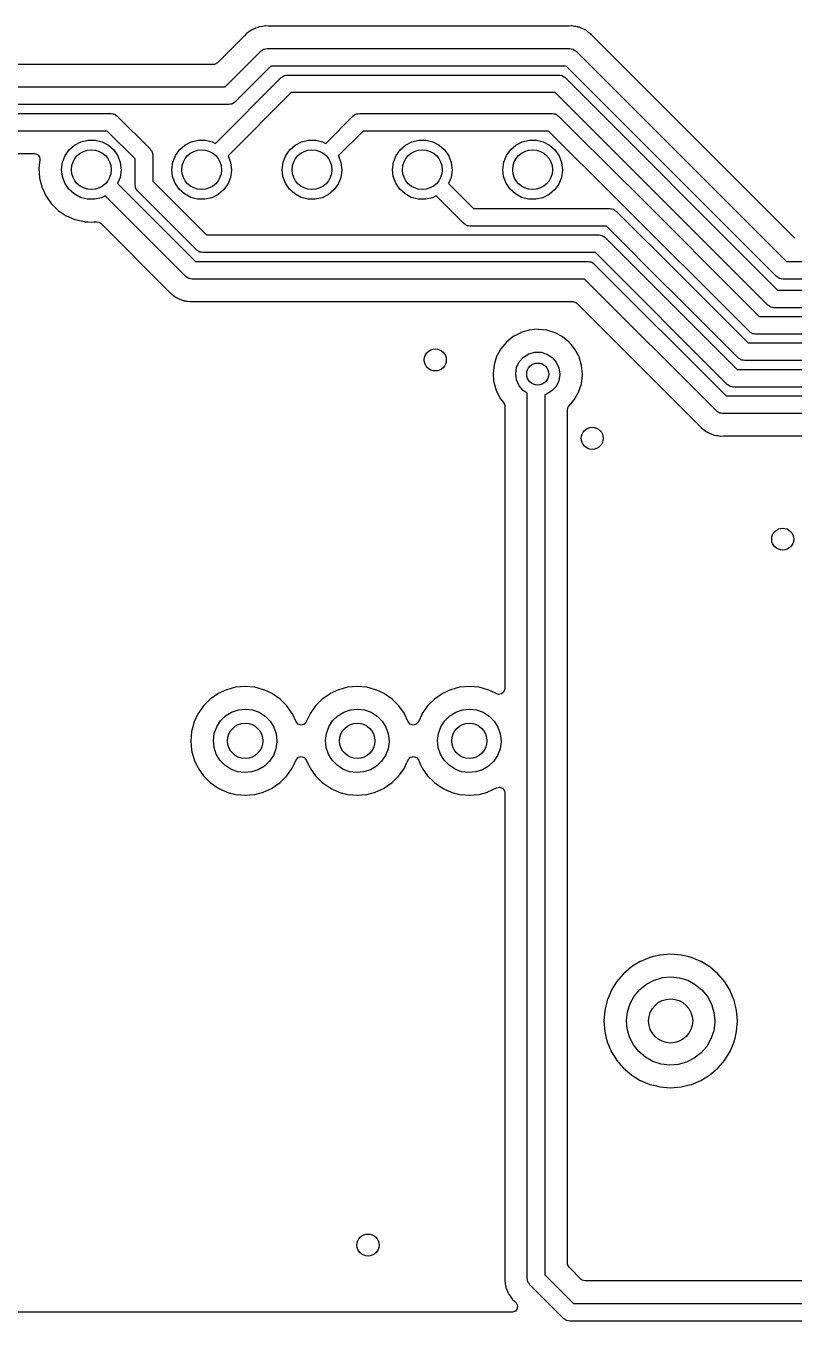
# Model space of a CAD drawing. Extents: x 41 to 172, y -238 to -26.
# Drawn here: x 70.99 to 88.4, y -238.45 to -209.09 of the extents above; entities that cross this region are included whole.
import ezdxf

# ---------------------------------------------------------------- set-up
doc = ezdxf.new("R2010")
doc.units = 0
doc.layers.add('BLACK', color=7, linetype='CONTINUOUS')

msp = doc.modelspace()

# ---------------------------------------------------------------- linework, layer by layer
at = {"layer": 'BLACK', "linetype": 'CONTINUOUS'}
for p, q in [((75.9356, -209.32), (75.3259, -209.93)), ((75.9406, -209.315), (75.9356, -209.32)), ((75.977, -209.274), (75.9406, -209.315)), ((75.982, -209.269), (75.977, -209.274)), ((75.977, -209.274), (75.977, -209.274)), ((75.9883, -209.264), (75.982, -209.269)), ((76.0347, -209.232), (75.9883, -209.264)), ((75.9883, -209.264), (75.9883, -209.264)), ((76.04, -209.229), (76.0347, -209.232)), ((76.0535, -209.218), (76.04, -209.229)), ((76.0847, -209.194), (76.0535, -209.218)), ((76.0907, -209.19), (76.0847, -209.194)), ((76.0847, -209.194), (76.0847, -209.194)), ((76.0977, -209.187), (76.0907, -209.19)), ((76.0999, -209.185), (76.0977, -209.187)), ((76.1147, -209.177), (76.0999, -209.185)), ((76.1171, -209.176), (76.1147, -209.177)), ((76.1233, -209.172), (76.1171, -209.176)), ((76.1305, -209.169), (76.1233, -209.172)), ((76.1831, -209.149), (76.1305, -209.169)), ((76.1305, -209.169), (76.1305, -209.169)), ((76.1892, -209.146), (76.1831, -209.149)), ((76.2408, -209.124), (76.1892, -209.146)), ((76.2477, -209.121), (76.2408, -209.124)), ((76.2408, -209.124), (76.2408, -209.124)), ((76.2552, -209.119), (76.2477, -209.121)), ((76.2577, -209.119), (76.2552, -209.119)), ((76.274, -209.114), (76.2577, -209.119)), ((76.2767, -209.114), (76.274, -209.114)), ((76.2838, -209.111), (76.2767, -209.114)), ((76.3472, -209.103), (76.2838, -209.111)), ((76.3537, -209.102), (76.3472, -209.103)), ((76.4166, -209.091), (76.3537, -209.102)), ((76.4242, -209.092), (76.4166, -209.091)), ((76.4744, -209.095), (76.4242, -209.092)), ((76.4242, -209.092), (76.4242, -209.092)), ((76.4829, -209.095), (76.4744, -209.095)), ((83.2874, -209.095), (76.4829, -209.095)), ((83.2946, -209.095), (83.2874, -209.095)), ((83.3492, -209.092), (83.2946, -209.095)), ((83.3568, -209.092), (83.3492, -209.092)), ((83.3492, -209.092), (83.3492, -209.092)), ((83.4196, -209.103), (83.3568, -209.092)), ((83.4261, -209.104), (83.4196, -209.103)), ((83.4523, -209.108), (83.4261, -209.104)), ((83.482, -209.112), (83.4523, -209.108)), ((83.4895, -209.113), (83.482, -209.112)), ((83.482, -209.112), (83.482, -209.112)), ((83.4966, -209.115), (83.4895, -209.113)), ((83.4992, -209.116), (83.4966, -209.115)), ((83.5154, -209.121), (83.4992, -209.116)), ((83.518, -209.122), (83.5154, -209.121)), ((83.5254, -209.123), (83.518, -209.122)), ((83.5837, -209.149), (83.5254, -209.123)), ((83.5897, -209.152), (83.5837, -209.149)), ((83.6422, -209.172), (83.5897, -209.152)), ((83.6493, -209.175), (83.6422, -209.172)), ((83.6422, -209.172), (83.6422, -209.172)), ((83.6555, -209.179), (83.6493, -209.175)), ((83.6578, -209.181), (83.6555, -209.179)), ((83.6725, -209.189), (83.6578, -209.181)), ((83.6748, -209.19), (83.6725, -209.189)), ((83.6817, -209.194), (83.6748, -209.19)), ((83.6877, -209.198), (83.6817, -209.194)), ((83.732, -209.233), (83.6877, -209.198)), ((83.7373, -209.237), (83.732, -209.233)), ((83.7896, -209.274), (83.7373, -209.237)), ((83.806, -209.292), (83.7896, -209.274)), ((83.8276, -209.317), (83.806, -209.292)), ((83.8334, -209.323), (83.8276, -209.317)), ((88.3946, -213.885), (83.8334, -209.323)), ((76.3411, -209.645), (76.3673, -209.624)), ((76.3673, -209.624), (76.3785, -209.621)), ((76.3785, -209.621), (76.3882, -209.615)), ((76.3882, -209.615), (76.4214, -209.611)), ((76.4214, -209.611), (76.454, -209.604)), ((76.454, -209.604), (83.3123, -209.604)), ((83.3123, -209.604), (83.3449, -209.611)), ((83.3449, -209.611), (83.3781, -209.615)), ((83.3781, -209.615), (83.3878, -209.621)), ((83.3878, -209.621), (83.399, -209.624)), ((83.399, -209.624), (83.4251, -209.645)), ((75.3259, -209.93), (75.2636, -209.964)), ((75.4997, -210.475), (76.3128, -209.662)), ((76.3128, -209.662), (76.3411, -209.645)), ((83.4251, -209.645), (83.4534, -209.663)), ((83.4534, -209.663), (88.2208, -214.43)), ((75.2368, -209.967), (62.6574, -209.967)), ((75.2636, -209.964), (75.2368, -209.967)), ((76.5368, -210.004), (75.7237, -210.817)), ((83.2292, -210.004), (76.5368, -210.004)), ((76.8036, -210.244), (76.8298, -210.223)), ((76.8298, -210.223), (76.841, -210.221)), ((76.841, -210.221), (76.8507, -210.215)), ((76.8507, -210.215), (76.8839, -210.211)), ((76.8839, -210.211), (76.9165, -210.204)), ((76.9165, -210.204), (83.064, -210.204)), ((83.064, -210.204), (83.0966, -210.211)), ((83.0966, -210.211), (83.1298, -210.215)), ((83.1298, -210.215), (83.1395, -210.221)), ((83.1395, -210.221), (83.1507, -210.223)), ((83.1507, -210.223), (83.1768, -210.244)), ((87.9966, -214.771), (83.2292, -210.004)), ((62.6285, -210.475), (75.4997, -210.475)), ((75.2808, -211.756), (76.7753, -210.262)), ((76.7753, -210.262), (76.8036, -210.244)), ((83.1768, -210.244), (83.2051, -210.262)), ((83.2051, -210.262), (88.023, -215.08)), ((76.9993, -210.604), (75.5671, -212.036)), ((82.9808, -210.604), (76.9993, -210.604)), ((87.7988, -215.421), (82.9808, -210.604)), ((75.5825, -210.875), (62.7113, -210.875)), ((63.045, -211.075), (72.9156, -211.075)), ((72.9156, -211.075), (72.9482, -211.082)), ((72.9482, -211.082), (72.9814, -211.086)), ((72.9814, -211.086), (72.9911, -211.092)), ((72.9911, -211.092), (73.0023, -211.095)), ((73.0023, -211.095), (73.0284, -211.116)), ((75.6151, -210.868), (75.5825, -210.875)), ((75.6483, -210.864), (75.6151, -210.868)), ((75.658, -210.858), (75.6483, -210.864)), ((75.6692, -210.856), (75.658, -210.858)), ((75.6954, -210.835), (75.6692, -210.856)), ((75.7237, -210.817), (75.6954, -210.835)), ((78.4321, -211.116), (78.4583, -211.095)), ((78.4583, -211.095), (78.4695, -211.092)), ((78.4695, -211.092), (78.4792, -211.086)), ((78.4792, -211.086), (78.5124, -211.082)), ((78.5124, -211.082), (78.545, -211.075)), ((78.545, -211.075), (82.9156, -211.075)), ((82.9156, -211.075), (82.9482, -211.082)), ((82.9482, -211.082), (82.9814, -211.086)), ((82.9814, -211.086), (82.9911, -211.092)), ((82.9911, -211.092), (83.0023, -211.095)), ((83.0023, -211.095), (83.0284, -211.116)), ((73.0284, -211.116), (73.0567, -211.134)), ((73.0567, -211.134), (73.8017, -211.879)), ((77.7808, -211.756), (78.4038, -211.133)), ((78.4038, -211.133), (78.4321, -211.116)), ((83.0284, -211.116), (83.0567, -211.134)), ((83.0567, -211.134), (84.6054, -212.682)), ((72.8324, -211.475), (63.1278, -211.475)), ((72.2347, -211.717), (72.3924, -211.679)), ((72.3924, -211.679), (72.5546, -211.68)), ((72.5546, -211.68), (72.7119, -211.72)), ((73.46, -212.103), (72.8324, -211.475)), ((74.7347, -211.717), (74.8924, -211.679)), ((74.8924, -211.679), (75.0546, -211.68)), ((75.0546, -211.68), (75.2119, -211.72)), ((77.2347, -211.717), (77.3924, -211.679)), ((77.3924, -211.679), (77.5546, -211.68)), ((77.5546, -211.68), (77.7119, -211.72)), ((78.6278, -211.475), (78.0671, -212.036)), ((82.8324, -211.475), (78.6278, -211.475)), ((79.7347, -211.717), (79.8924, -211.679)), ((79.8924, -211.679), (80.0546, -211.68)), ((80.0546, -211.68), (80.2119, -211.72)), ((82.2347, -211.717), (82.3924, -211.679)), ((82.3924, -211.679), (82.5546, -211.68)), ((82.5546, -211.68), (82.7119, -211.72)), ((84.3304, -212.973), (82.8324, -211.475)), ((63.3907, -211.983), (71.1797, -211.983)), ((71.1797, -211.983), (71.2479, -212.004)), ((71.8751, -212.031), (71.9684, -211.898)), ((71.9684, -211.898), (72.0906, -211.792)), ((72.0906, -211.792), (72.2347, -211.717)), ((72.7119, -211.72), (72.8552, -211.796)), ((72.8552, -211.796), (72.9763, -211.904)), ((72.9763, -211.904), (73.0682, -212.037)), ((73.8017, -211.879), (73.8194, -211.907)), ((73.8194, -211.907), (73.8402, -211.933)), ((73.8402, -211.933), (73.8428, -211.944)), ((73.8428, -211.944), (73.8489, -211.954)), ((73.8489, -211.954), (73.8526, -211.987)), ((74.3751, -212.031), (74.4684, -211.898)), ((74.4684, -211.898), (74.5906, -211.792)), ((74.5906, -211.792), (74.7347, -211.717)), ((75.2119, -211.72), (75.2808, -211.756)), ((76.8751, -212.031), (76.9684, -211.898)), ((76.9684, -211.898), (77.0906, -211.792)), ((77.0906, -211.792), (77.2347, -211.717)), ((77.7119, -211.72), (77.7808, -211.756)), ((79.3751, -212.031), (79.4684, -211.898)), ((79.4684, -211.898), (79.5906, -211.792)), ((79.5906, -211.792), (79.7347, -211.717)), ((80.2119, -211.72), (80.3552, -211.796)), ((80.3552, -211.796), (80.4763, -211.904)), ((80.4763, -211.904), (80.5682, -212.037)), ((81.8751, -212.031), (81.9684, -211.898)), ((81.9684, -211.898), (82.0906, -211.792)), ((82.0906, -211.792), (82.2347, -211.717)), ((82.7119, -211.72), (82.8552, -211.796)), ((82.8552, -211.796), (82.9763, -211.904)), ((82.9763, -211.904), (83.0682, -212.037)), ((71.2479, -212.004), (71.2944, -212.057)), ((71.3049, -212.124), (71.2818, -212.319)), ((71.2944, -212.057), (71.3049, -212.124)), ((71.795, -212.343), (71.8162, -212.182)), ((71.8162, -212.182), (71.8751, -212.031)), ((73.0682, -212.037), (73.1255, -212.189)), ((73.1255, -212.189), (73.145, -212.35)), ((73.46, -212.692), (73.46, -212.103)), ((73.8526, -211.987), (73.86, -212.02)), ((73.86, -212.02), (73.86, -212.609)), ((74.295, -212.343), (74.3162, -212.182)), ((74.3162, -212.182), (74.3751, -212.031)), ((75.5671, -212.036), (75.5682, -212.037)), ((75.5682, -212.037), (75.6255, -212.189)), ((75.6255, -212.189), (75.645, -212.35)), ((76.795, -212.343), (76.8162, -212.182)), ((76.8162, -212.182), (76.8751, -212.031)), ((78.0671, -212.036), (78.0682, -212.037)), ((78.0682, -212.037), (78.1255, -212.189)), ((78.1255, -212.189), (78.145, -212.35)), ((79.295, -212.343), (79.3162, -212.182)), ((79.3162, -212.182), (79.3751, -212.031)), ((80.5682, -212.037), (80.6255, -212.189)), ((80.6255, -212.189), (80.645, -212.35)), ((81.795, -212.343), (81.8162, -212.182)), ((81.8162, -212.182), (81.8751, -212.031)), ((83.0682, -212.037), (83.1255, -212.189)), ((83.1255, -212.189), (83.145, -212.35)), ((71.2818, -212.319), (71.2961, -212.536)), ((71.2961, -212.536), (71.2975, -212.542)), ((71.2975, -212.542), (71.2975, -212.542)), ((71.2975, -212.542), (71.3482, -212.741)), ((71.8128, -212.504), (71.795, -212.343)), ((71.8686, -212.656), (71.8128, -212.504)), ((73.122, -212.525), (73.0662, -212.663)), ((73.1449, -212.364), (73.122, -212.525)), ((73.145, -212.35), (73.1449, -212.364)), ((74.3128, -212.504), (74.295, -212.343)), ((74.3686, -212.656), (74.3128, -212.504)), ((75.622, -212.525), (75.5615, -212.675)), ((75.6449, -212.364), (75.622, -212.525)), ((75.645, -212.35), (75.6449, -212.364)), ((76.8128, -212.504), (76.795, -212.343)), ((76.8686, -212.656), (76.8128, -212.504)), ((78.122, -212.525), (78.0615, -212.675)), ((78.1449, -212.364), (78.122, -212.525)), ((78.145, -212.35), (78.1449, -212.364)), ((79.3128, -212.504), (79.295, -212.343)), ((79.3686, -212.656), (79.3128, -212.504)), ((80.622, -212.525), (80.5662, -212.663)), ((80.6449, -212.364), (80.622, -212.525)), ((80.645, -212.35), (80.6449, -212.364)), ((81.8128, -212.504), (81.795, -212.343)), ((81.8686, -212.656), (81.8128, -212.504)), ((83.122, -212.525), (83.0615, -212.675)), ((83.1449, -212.364), (83.122, -212.525)), ((83.145, -212.35), (83.1449, -212.364)), ((71.3482, -212.741), (71.3496, -212.747)), ((71.3496, -212.747), (71.352, -212.752)), ((71.352, -212.752), (71.3919, -212.838)), ((71.3919, -212.838), (71.4407, -212.944)), ((71.959, -212.791), (71.8686, -212.656)), ((72.079, -212.9), (71.959, -212.791)), ((73.0662, -212.663), (74.8328, -214.43)), ((73.4674, -212.725), (73.46, -212.692)), ((73.4711, -212.758), (73.4674, -212.725)), ((73.4772, -212.768), (73.4711, -212.758)), ((73.4798, -212.779), (73.4772, -212.768)), ((73.5006, -212.805), (73.4798, -212.779)), ((73.5183, -212.833), (73.5006, -212.805)), ((74.8569, -214.172), (73.5183, -212.833)), ((73.86, -212.609), (75.0812, -213.83)), ((74.459, -212.791), (74.3686, -212.656)), ((74.579, -212.9), (74.459, -212.791)), ((75.4669, -212.807), (75.3435, -212.912)), ((75.5615, -212.675), (75.4669, -212.807)), ((76.959, -212.791), (76.8686, -212.656)), ((77.079, -212.9), (76.959, -212.791)), ((77.9669, -212.807), (77.8435, -212.912)), ((78.0615, -212.675), (77.9669, -212.807)), ((79.459, -212.791), (79.3686, -212.656)), ((79.579, -212.9), (79.459, -212.791)), ((80.5662, -212.663), (81.1338, -213.231)), ((81.959, -212.791), (81.8686, -212.656)), ((82.079, -212.9), (81.959, -212.791)), ((82.9669, -212.807), (82.8435, -212.912)), ((83.0615, -212.675), (82.9669, -212.807)), ((84.6054, -212.682), (84.6178, -212.69)), ((84.6178, -212.69), (87.6072, -215.679)), ((71.4407, -212.944), (71.444, -212.949)), ((71.444, -212.949), (71.5616, -213.115)), ((71.5616, -213.115), (71.5662, -213.122)), ((71.5662, -213.122), (71.722, -213.274)), ((72.2215, -212.978), (72.079, -212.9)), ((72.3784, -213.019), (72.2215, -212.978)), ((72.5406, -213.021), (72.3784, -213.019)), ((72.6986, -212.985), (72.5406, -213.021)), ((72.7809, -212.944), (72.6986, -212.985)), ((74.6086, -214.771), (72.7809, -212.944)), ((74.7215, -212.978), (74.579, -212.9)), ((74.8784, -213.019), (74.7215, -212.978)), ((75.0406, -213.021), (74.8784, -213.019)), ((75.1986, -212.985), (75.0406, -213.021)), ((75.3435, -212.912), (75.1986, -212.985)), ((77.2215, -212.978), (77.079, -212.9)), ((77.3784, -213.019), (77.2215, -212.978)), ((77.5406, -213.021), (77.3784, -213.019)), ((77.6986, -212.985), (77.5406, -213.021)), ((77.8435, -212.912), (77.6986, -212.985)), ((79.7215, -212.978), (79.579, -212.9)), ((79.8784, -213.019), (79.7215, -212.978)), ((80.0406, -213.021), (79.8784, -213.019)), ((80.1986, -212.985), (80.0406, -213.021)), ((80.2809, -212.944), (80.1986, -212.985)), ((80.9096, -213.572), (80.2809, -212.944)), ((82.2215, -212.978), (82.079, -212.9)), ((82.3784, -213.019), (82.2215, -212.978)), ((82.5406, -213.021), (82.3784, -213.019)), ((82.6986, -212.985), (82.5406, -213.021)), ((82.8435, -212.912), (82.6986, -212.985)), ((84.3427, -212.981), (84.3304, -212.973)), ((87.383, -216.021), (84.3427, -212.981)), ((71.722, -213.274), (71.9029, -213.395)), ((71.9029, -213.395), (71.9082, -213.397)), ((71.9082, -213.397), (71.9082, -213.397)), ((71.9082, -213.397), (72.0974, -213.478)), ((81.1338, -213.231), (84.2238, -213.231)), ((84.2238, -213.231), (84.2564, -213.238)), ((84.2564, -213.238), (84.2896, -213.242)), ((84.2896, -213.242), (84.2993, -213.248)), ((84.2993, -213.248), (84.3105, -213.251)), ((84.3105, -213.251), (84.3366, -213.272)), ((84.3366, -213.272), (84.3649, -213.29)), ((84.3649, -213.29), (85.8113, -214.736)), ((72.0974, -213.478), (72.0974, -213.478)), ((72.0974, -213.478), (72.1027, -213.48)), ((72.1027, -213.48), (72.3149, -213.528)), ((72.3149, -213.528), (72.3206, -213.529)), ((72.3206, -213.529), (72.3206, -213.529)), ((72.3206, -213.529), (72.3936, -213.531)), ((72.3936, -213.531), (72.5322, -213.537)), ((72.5322, -213.537), (72.5379, -213.536)), ((72.5379, -213.536), (72.5462, -213.535)), ((72.5379, -213.536), (72.5379, -213.536)), ((72.5462, -213.535), (72.5769, -213.53)), ((72.5769, -213.53), (72.6472, -213.54)), ((72.6472, -213.54), (72.6841, -213.566)), ((72.6841, -213.566), (74.2285, -215.111)), ((80.9379, -213.59), (80.9096, -213.572)), ((80.964, -213.611), (80.9379, -213.59)), ((80.9752, -213.614), (80.964, -213.611)), ((80.9849, -213.62), (80.9752, -213.614)), ((81.0181, -213.624), (80.9849, -213.62)), ((81.0506, -213.631), (81.0181, -213.624)), ((84.1406, -213.631), (81.0506, -213.631)), ((85.535, -215.025), (84.1406, -213.631)), ((75.0812, -213.83), (83.9755, -213.831)), ((83.9755, -213.831), (84.008, -213.838)), ((84.008, -213.838), (84.0412, -213.842)), ((84.0412, -213.842), (84.051, -213.848)), ((84.051, -213.848), (84.0622, -213.85)), ((84.0622, -213.85), (84.0883, -213.871)), ((84.0883, -213.871), (84.1166, -213.889)), ((84.1166, -213.889), (87.106, -216.878)), ((88.4155, -213.901), (88.3946, -213.885)), ((74.8852, -214.19), (74.8569, -214.172)), ((74.9113, -214.211), (74.8852, -214.19)), ((74.9225, -214.213), (74.9113, -214.211)), ((74.9322, -214.219), (74.9225, -214.213)), ((74.9654, -214.223), (74.9322, -214.219)), ((74.998, -214.23), (74.9654, -214.223)), ((83.8923, -214.23), (74.998, -214.23)), ((86.8817, -217.22), (83.8923, -214.23)), ((74.8328, -214.43), (83.7272, -214.43)), ((83.7272, -214.43), (83.7597, -214.437)), ((83.7597, -214.437), (83.7929, -214.441)), ((83.7929, -214.441), (83.8027, -214.447)), ((83.8027, -214.447), (83.8139, -214.45)), ((83.8139, -214.45), (83.84, -214.471)), ((83.84, -214.471), (83.8682, -214.489)), ((83.8682, -214.489), (86.8577, -217.478)), ((88.2208, -214.43), (95.4212, -214.43)), ((74.6369, -214.789), (74.6086, -214.771)), ((74.663, -214.81), (74.6369, -214.789)), ((74.6742, -214.813), (74.663, -214.81)), ((74.6839, -214.819), (74.6742, -214.813)), ((74.7171, -214.823), (74.6839, -214.819)), ((74.7497, -214.83), (74.7171, -214.823)), ((83.644, -214.83), (74.7497, -214.83)), ((86.6334, -217.819), (83.644, -214.83)), ((85.8113, -214.736), (85.8218, -214.743)), ((85.8218, -214.743), (87.3582, -216.279)), ((88.0249, -214.789), (87.9966, -214.771)), ((88.051, -214.81), (88.0249, -214.789)), ((88.0622, -214.813), (88.051, -214.81)), ((88.0719, -214.819), (88.0622, -214.813)), ((88.1051, -214.823), (88.0719, -214.819)), ((88.1377, -214.83), (88.1051, -214.823)), ((95.504, -214.83), (88.1377, -214.83)), ((74.2285, -215.111), (74.2344, -215.117)), ((74.2344, -215.117), (74.2724, -215.16)), ((74.2724, -215.16), (74.2975, -215.178)), ((74.2975, -215.178), (74.3247, -215.197)), ((74.3247, -215.197), (74.33, -215.201)), ((74.33, -215.201), (74.3803, -215.24)), ((85.5455, -215.032), (85.535, -215.025)), ((87.1339, -216.62), (85.5455, -215.032)), ((88.023, -215.08), (95.7872, -215.08)), ((74.3803, -215.24), (74.3872, -215.244)), ((74.3872, -215.244), (74.3895, -215.245)), ((74.3895, -215.245), (74.4042, -215.253)), ((74.4042, -215.253), (74.4065, -215.255)), ((74.4065, -215.255), (74.4127, -215.259)), ((74.4127, -215.259), (74.4198, -215.262)), ((74.4198, -215.262), (74.4198, -215.262)), ((74.4198, -215.262), (74.4723, -215.282)), ((74.4723, -215.282), (74.4783, -215.285)), ((74.4783, -215.285), (74.5366, -215.311)), ((74.5366, -215.311), (74.544, -215.312)), ((74.544, -215.312), (74.5466, -215.313)), ((74.5466, -215.313), (74.5628, -215.318)), ((74.5628, -215.318), (74.5654, -215.319)), ((74.5654, -215.319), (74.5725, -215.321)), ((74.5725, -215.321), (74.58, -215.322)), ((74.58, -215.322), (74.58, -215.322)), ((74.58, -215.322), (74.6097, -215.326)), ((74.6097, -215.326), (74.6359, -215.33)), ((74.6359, -215.33), (74.6424, -215.331)), ((74.6424, -215.331), (74.7052, -215.342)), ((74.7052, -215.342), (74.7128, -215.342)), ((74.7128, -215.342), (74.7674, -215.339)), ((74.7128, -215.342), (74.7128, -215.342)), ((74.7674, -215.339), (74.7746, -215.338)), ((74.7746, -215.338), (83.3812, -215.338)), ((83.3812, -215.338), (83.4493, -215.359)), ((83.4493, -215.359), (83.4702, -215.375)), ((83.4702, -215.375), (86.2534, -218.159)), ((87.827, -215.439), (87.7988, -215.421)), ((87.8531, -215.46), (87.827, -215.439)), ((87.8643, -215.463), (87.8531, -215.46)), ((87.8741, -215.469), (87.8643, -215.463)), ((87.9073, -215.473), (87.8741, -215.469)), ((87.9398, -215.48), (87.9073, -215.473)), ((95.87, -215.48), (87.9398, -215.48)), ((87.6072, -215.679), (96.0355, -215.679)), ((82.1103, -216.093), (82.0313, -216.135)), ((82.2011, -216.046), (82.1103, -216.093)), ((82.2066, -216.043), (82.2011, -216.046)), ((82.2011, -216.046), (82.2011, -216.046)), ((82.2852, -216.02), (82.2066, -216.043)), ((82.3904, -215.989), (82.2852, -216.02)), ((82.3963, -215.987), (82.3904, -215.989)), ((82.3904, -215.989), (82.3904, -215.989)), ((82.4024, -215.987), (82.3963, -215.987)), ((82.5108, -215.977), (82.4024, -215.987)), ((82.4024, -215.987), (82.4024, -215.987)), ((82.5932, -215.969), (82.5108, -215.977)), ((82.5994, -215.97), (82.5932, -215.969)), ((82.7838, -215.989), (82.5994, -215.97)), ((82.5994, -215.97), (82.5994, -215.97)), ((82.7899, -215.99), (82.7838, -215.989)), ((82.7838, -215.989), (82.7838, -215.989)), ((82.9789, -216.048), (82.7899, -215.99)), ((83.1528, -216.142), (82.9789, -216.048)), ((87.4112, -216.039), (87.383, -216.021)), ((87.4373, -216.06), (87.4112, -216.039)), ((87.4485, -216.062), (87.4373, -216.06)), ((87.4583, -216.068), (87.4485, -216.062)), ((87.4915, -216.072), (87.4583, -216.068)), ((87.524, -216.079), (87.4915, -216.072)), ((96.1183, -216.079), (87.524, -216.079)), ((81.8771, -216.258), (81.75, -216.41)), ((82.0313, -216.135), (81.8771, -216.258)), ((83.1576, -216.146), (83.1528, -216.142)), ((83.2979, -216.262), (83.1576, -216.146)), ((83.1576, -216.146), (83.1576, -216.146)), ((83.3052, -216.268), (83.2979, -216.262)), ((83.3091, -216.273), (83.3052, -216.268)), ((83.3411, -216.312), (83.3091, -216.273)), ((83.3091, -216.273), (83.3091, -216.273)), ((83.4302, -216.422), (83.3411, -216.312)), ((87.3582, -216.279), (96.3082, -216.279)), ((81.6529, -216.589), (81.6205, -216.691)), ((81.6547, -216.583), (81.6529, -216.589)), ((81.6529, -216.589), (81.6529, -216.589)), ((81.6838, -216.53), (81.6547, -216.583)), ((81.747, -216.415), (81.6838, -216.53)), ((81.7471, -216.415), (81.747, -216.415)), ((81.75, -216.41), (81.7471, -216.415)), ((82.1683, -216.708), (82.2621, -216.602)), ((82.2621, -216.602), (82.382, -216.526)), ((82.382, -216.526), (82.5183, -216.487)), ((82.5183, -216.487), (82.6601, -216.488)), ((82.6601, -216.488), (82.7959, -216.529)), ((82.7959, -216.529), (82.9149, -216.606)), ((82.9149, -216.606), (83.0074, -216.713)), ((83.5231, -216.596), (83.4302, -216.422)), ((83.5803, -216.786), (83.5231, -216.596)), ((87.1622, -216.638), (87.1339, -216.62)), ((87.1883, -216.659), (87.1622, -216.638)), ((87.1995, -216.662), (87.1883, -216.659)), ((87.2093, -216.668), (87.1995, -216.662)), ((87.2424, -216.672), (87.2093, -216.668)), ((87.275, -216.679), (87.2424, -216.672)), ((96.3911, -216.679), (87.275, -216.679)), ((81.5949, -216.772), (81.5729, -216.968)), ((81.5729, -216.968), (81.5734, -216.974)), ((81.5734, -216.974), (81.5873, -217.14)), ((81.6205, -216.691), (81.5949, -216.772)), ((82.0862, -216.976), (82.108, -216.836)), ((82.1046, -217.117), (82.0862, -216.976)), ((82.108, -216.836), (82.1683, -216.708)), ((83.0074, -216.713), (83.0661, -216.842)), ((83.0661, -216.842), (83.0862, -216.983)), ((83.5996, -216.983), (83.5803, -216.786)), ((87.106, -216.878), (96.5566, -216.878)), ((81.5873, -217.14), (81.5894, -217.165)), ((81.5894, -217.165), (81.644, -217.356)), ((82.1617, -217.247), (82.1046, -217.117)), ((82.2529, -217.355), (82.1617, -217.247)), ((83.0007, -217.262), (82.9056, -217.367)), ((83.0625, -217.135), (83.0007, -217.262)), ((83.086, -216.995), (83.0625, -217.135)), ((83.0862, -216.983), (83.086, -216.995)), ((83.5119, -217.395), (83.5744, -217.207)), ((83.5744, -217.207), (83.5992, -217.011)), ((83.5992, -217.011), (83.5996, -216.983)), ((86.91, -217.238), (86.8817, -217.22)), ((86.9361, -217.259), (86.91, -217.238)), ((86.9473, -217.261), (86.9361, -217.259)), ((86.957, -217.267), (86.9473, -217.261)), ((86.9902, -217.271), (86.957, -217.267)), ((87.0228, -217.278), (86.9902, -217.271)), ((81.644, -217.356), (81.7344, -217.531)), ((81.7344, -217.531), (81.7382, -217.536)), ((81.7382, -217.536), (81.8142, -217.632)), ((82.35, -217.42), (82.2529, -217.355)), ((82.35, -237.49), (82.35, -217.42)), ((82.7847, -217.441), (82.75, -217.451)), ((82.75, -217.451), (82.75, -237.407)), ((82.9056, -217.367), (82.7847, -217.441)), ((83.4143, -217.567), (83.5119, -217.395)), ((86.8577, -217.478), (96.8049, -217.478)), ((96.6394, -217.278), (87.0228, -217.278)), ((81.8142, -217.632), (81.8409, -217.698)), ((81.8409, -217.698), (81.8415, -217.711)), ((81.8415, -217.711), (81.8415, -224.121)), ((83.2585, -217.794), (83.2785, -217.726)), ((83.2585, -237.144), (83.2585, -217.794)), ((83.2785, -217.726), (83.2891, -217.712)), ((83.2891, -217.712), (83.2901, -217.711)), ((83.2901, -217.711), (83.4143, -217.567)), ((86.6617, -217.837), (86.6334, -217.819)), ((86.6878, -217.858), (86.6617, -217.837)), ((86.699, -217.861), (86.6878, -217.858)), ((86.7087, -217.867), (86.699, -217.861)), ((86.7419, -217.871), (86.7087, -217.867)), ((86.7745, -217.878), (86.7419, -217.871)), ((96.8877, -217.878), (86.7745, -217.878)), ((86.2534, -218.159), (86.2592, -218.165)), ((86.2592, -218.165), (86.2973, -218.208)), ((86.2973, -218.208), (86.3035, -218.213)), ((86.3035, -218.213), (86.3495, -218.245)), ((86.3495, -218.245), (86.3548, -218.249)), ((86.3548, -218.249), (86.4051, -218.288)), ((86.4051, -218.288), (86.412, -218.292)), ((86.412, -218.292), (86.4143, -218.293)), ((86.4143, -218.293), (86.429, -218.301)), ((86.429, -218.301), (86.4313, -218.303)), ((86.4313, -218.303), (86.4376, -218.307)), ((86.4376, -218.307), (86.4446, -218.31)), ((86.4446, -218.31), (86.4446, -218.31)), ((86.4446, -218.31), (86.4971, -218.33)), ((86.4971, -218.33), (86.5032, -218.333)), ((86.5032, -218.333), (86.5614, -218.359)), ((86.5614, -218.359), (86.5689, -218.36)), ((86.5689, -218.36), (86.5714, -218.361)), ((86.5714, -218.361), (86.5877, -218.366)), ((86.5877, -218.366), (86.5902, -218.367)), ((86.5902, -218.367), (86.5973, -218.369)), ((86.5973, -218.369), (86.6049, -218.37)), ((86.6049, -218.37), (86.6049, -218.37)), ((86.6049, -218.37), (86.6345, -218.374)), ((86.6345, -218.374), (86.6607, -218.378)), ((86.6607, -218.378), (86.6672, -218.379)), ((86.6672, -218.379), (86.73, -218.39)), ((86.73, -218.39), (86.7376, -218.39)), ((86.7376, -218.39), (86.7922, -218.387)), ((86.7376, -218.39), (86.7376, -218.39)), ((86.7922, -218.387), (86.7995, -218.386)), ((86.7995, -218.386), (91.4123, -218.386)), ((75.3394, -224.23), (75.1633, -224.353)), ((75.3444, -224.228), (75.3394, -224.23)), ((75.5292, -224.142), (75.3444, -224.228)), ((75.3444, -224.228), (75.3444, -224.228)), ((75.5342, -224.139), (75.5292, -224.141)), ((75.5292, -224.141), (75.5292, -224.142)), ((75.5395, -224.138), (75.5342, -224.139)), ((75.7365, -224.085), (75.5395, -224.138)), ((75.5395, -224.138), (75.5395, -224.138)), ((75.7419, -224.084), (75.7365, -224.085)), ((75.7365, -224.085), (75.7365, -224.085)), ((75.956, -224.065), (75.7419, -224.084)), ((76.1701, -224.084), (75.956, -224.065)), ((76.1755, -224.085), (76.1701, -224.084)), ((76.3725, -224.138), (76.1755, -224.085)), ((76.1755, -224.085), (76.1755, -224.085)), ((76.3778, -224.139), (76.3725, -224.138)), ((76.3725, -224.138), (76.3725, -224.138)), ((76.3828, -224.141), (76.3778, -224.139)), ((76.3828, -224.142), (76.3828, -224.141)), ((76.5676, -224.228), (76.3828, -224.142)), ((76.5726, -224.23), (76.5676, -224.228)), ((76.5676, -224.228), (76.5676, -224.228)), ((76.7487, -224.353), (76.5726, -224.23)), ((77.8794, -224.23), (77.7033, -224.353)), ((77.8844, -224.228), (77.8794, -224.23)), ((78.0692, -224.142), (77.8844, -224.228)), ((77.8844, -224.228), (77.8844, -224.228)), ((78.0742, -224.139), (78.0692, -224.141)), ((78.0692, -224.141), (78.0692, -224.142)), ((78.0795, -224.138), (78.0742, -224.139)), ((78.2765, -224.085), (78.0795, -224.138)), ((78.0795, -224.138), (78.0795, -224.138)), ((78.2819, -224.084), (78.2765, -224.085)), ((78.2765, -224.085), (78.2765, -224.085)), ((78.496, -224.065), (78.2819, -224.084)), ((78.7101, -224.084), (78.496, -224.065)), ((78.7155, -224.085), (78.7101, -224.084)), ((78.9125, -224.138), (78.7155, -224.085)), ((78.7155, -224.085), (78.7155, -224.085)), ((78.9178, -224.139), (78.9125, -224.138)), ((78.9125, -224.138), (78.9125, -224.138)), ((78.9228, -224.141), (78.9178, -224.139)), ((78.9228, -224.142), (78.9228, -224.141)), ((79.1076, -224.228), (78.9228, -224.142)), ((79.1126, -224.23), (79.1076, -224.228)), ((79.1076, -224.228), (79.1076, -224.228)), ((79.2887, -224.353), (79.1126, -224.23)), ((80.4194, -224.23), (80.2433, -224.353)), ((80.4244, -224.228), (80.4194, -224.23)), ((80.6092, -224.142), (80.4244, -224.228)), ((80.4244, -224.228), (80.4244, -224.228)), ((80.6142, -224.139), (80.6092, -224.141)), ((80.6092, -224.141), (80.6092, -224.142)), ((80.6195, -224.138), (80.6142, -224.139)), ((80.8165, -224.085), (80.6195, -224.138)), ((80.6195, -224.138), (80.6195, -224.138)), ((80.8219, -224.084), (80.8165, -224.085)), ((80.8165, -224.085), (80.8165, -224.085)), ((81.036, -224.065), (80.8219, -224.084)), ((81.2501, -224.084), (81.036, -224.065)), ((81.2555, -224.085), (81.2501, -224.084)), ((81.4525, -224.138), (81.2555, -224.085)), ((81.2555, -224.085), (81.2555, -224.085)), ((81.4578, -224.139), (81.4525, -224.138)), ((81.4525, -224.138), (81.4525, -224.138)), ((81.4628, -224.141), (81.4578, -224.139)), ((81.4628, -224.142), (81.4628, -224.141)), ((81.6292, -224.219), (81.4628, -224.142)), ((81.6526, -224.23), (81.6292, -224.219)), ((81.6541, -224.231), (81.6526, -224.23)), ((81.6976, -224.246), (81.6541, -224.231)), ((81.7678, -224.236), (81.6976, -224.246)), ((81.8215, -224.19), (81.7678, -224.236)), ((81.8415, -224.121), (81.8215, -224.19)), ((75.0113, -224.505), (74.888, -224.681)), ((75.1633, -224.353), (75.0113, -224.505)), ((75.6494, -224.647), (75.8014, -224.595)), ((75.8014, -224.595), (75.961, -224.578)), ((75.961, -224.578), (76.1204, -224.597)), ((76.1204, -224.597), (76.2716, -224.651)), ((76.9007, -224.505), (76.7487, -224.353)), ((77.024, -224.681), (76.9007, -224.505)), ((77.5513, -224.505), (77.428, -224.681)), ((77.7033, -224.353), (77.5513, -224.505)), ((78.1894, -224.647), (78.3414, -224.595)), ((78.3414, -224.595), (78.501, -224.578)), ((78.501, -224.578), (78.6604, -224.597)), ((78.6604, -224.597), (78.8116, -224.651)), ((79.4407, -224.505), (79.2887, -224.353)), ((79.564, -224.681), (79.4407, -224.505)), ((80.0913, -224.505), (79.968, -224.681)), ((80.2433, -224.353), (80.0913, -224.505)), ((80.7294, -224.647), (80.8814, -224.595)), ((80.8814, -224.595), (81.041, -224.578)), ((81.041, -224.578), (81.2004, -224.597)), ((81.2004, -224.597), (81.3516, -224.651)), ((74.7958, -224.882), (74.7838, -224.926)), ((74.7972, -224.876), (74.7958, -224.882)), ((74.7958, -224.882), (74.7958, -224.882)), ((74.8002, -224.87), (74.7972, -224.876)), ((74.8857, -224.686), (74.8002, -224.87)), ((74.888, -224.681), (74.8857, -224.686)), ((74.8857, -224.686), (74.8857, -224.686)), ((75.3111, -224.978), (75.398, -224.843)), ((75.398, -224.843), (75.5127, -224.731)), ((75.5127, -224.731), (75.6494, -224.647)), ((76.2716, -224.651), (76.4072, -224.737)), ((76.4072, -224.737), (76.5203, -224.851)), ((76.5203, -224.851), (76.6053, -224.987)), ((77.0263, -224.686), (77.024, -224.681)), ((77.1118, -224.87), (77.0263, -224.686)), ((77.0263, -224.686), (77.0263, -224.686)), ((77.157, -224.922), (77.1118, -224.87)), ((77.3402, -224.87), (77.2933, -224.923)), ((77.4257, -224.686), (77.3402, -224.87)), ((77.428, -224.681), (77.4257, -224.686)), ((77.4257, -224.686), (77.4257, -224.686)), ((77.8511, -224.978), (77.938, -224.843)), ((77.938, -224.843), (78.0527, -224.731)), ((78.0527, -224.731), (78.1894, -224.647)), ((78.8116, -224.651), (78.9472, -224.737)), ((78.9472, -224.737), (79.0603, -224.851)), ((79.0603, -224.851), (79.1453, -224.987)), ((79.5663, -224.686), (79.564, -224.681)), ((79.6518, -224.87), (79.5663, -224.686)), ((79.5663, -224.686), (79.5663, -224.686)), ((79.697, -224.922), (79.6518, -224.87)), ((79.8802, -224.87), (79.8333, -224.923)), ((79.9657, -224.686), (79.8802, -224.87)), ((79.968, -224.681), (79.9657, -224.686)), ((79.9657, -224.686), (79.9657, -224.686)), ((80.3911, -224.978), (80.478, -224.843)), ((80.478, -224.843), (80.5927, -224.731)), ((80.5927, -224.731), (80.7294, -224.647)), ((81.3516, -224.651), (81.4872, -224.737)), ((81.4872, -224.737), (81.6003, -224.851)), ((81.6003, -224.851), (81.6853, -224.987)), ((74.7415, -225.084), (74.7228, -225.298)), ((74.7838, -224.926), (74.7415, -225.084)), ((75.2361, -225.288), (75.2562, -225.129)), ((75.2562, -225.129), (75.3111, -224.978)), ((76.6053, -224.987), (76.6581, -225.138)), ((76.6581, -225.138), (76.676, -225.298)), ((77.225, -224.942), (77.157, -224.922)), ((77.2933, -224.923), (77.225, -224.942)), ((77.7761, -225.288), (77.7962, -225.129)), ((77.7962, -225.129), (77.8511, -224.978)), ((79.1453, -224.987), (79.1981, -225.138)), ((79.1981, -225.138), (79.216, -225.298)), ((79.765, -224.942), (79.697, -224.922)), ((79.8333, -224.923), (79.765, -224.942)), ((80.3161, -225.288), (80.3362, -225.129)), ((80.3362, -225.129), (80.3911, -224.978)), ((81.6853, -224.987), (81.7381, -225.138)), ((81.7381, -225.138), (81.756, -225.298)), ((74.7228, -225.298), (74.7415, -225.512)), ((75.2517, -225.448), (75.2361, -225.288)), ((75.3024, -225.6), (75.2517, -225.448)), ((76.6534, -225.477), (76.5964, -225.627)), ((76.6757, -225.318), (76.6534, -225.477)), ((76.676, -225.298), (76.6757, -225.318)), ((77.7917, -225.448), (77.7761, -225.288)), ((77.8424, -225.6), (77.7917, -225.448)), ((79.1934, -225.477), (79.1364, -225.627)), ((79.2157, -225.318), (79.1934, -225.477)), ((79.216, -225.298), (79.2157, -225.318)), ((80.3317, -225.448), (80.3161, -225.288)), ((80.3824, -225.6), (80.3317, -225.448)), ((81.7334, -225.477), (81.6764, -225.627)), ((81.7557, -225.318), (81.7334, -225.477)), ((81.756, -225.298), (81.7557, -225.318)), ((74.7415, -225.512), (74.743, -225.517)), ((74.743, -225.517), (74.743, -225.517)), ((74.743, -225.517), (74.7849, -225.674)), ((74.7849, -225.674), (74.7972, -225.72)), ((74.7972, -225.72), (74.7995, -225.725)), ((74.7995, -225.725), (74.7995, -225.725)), ((74.7995, -225.725), (74.8606, -225.856)), ((75.3856, -225.737), (75.3024, -225.6)), ((75.4971, -225.853), (75.3856, -225.737)), ((76.5076, -225.761), (76.3913, -225.872)), ((76.5964, -225.627), (76.5076, -225.761)), ((77.0514, -225.856), (77.1118, -225.726)), ((77.1118, -225.726), (77.1587, -225.673)), ((77.1587, -225.673), (77.227, -225.654)), ((77.227, -225.654), (77.295, -225.674)), ((77.295, -225.674), (77.3402, -225.726)), ((77.3402, -225.726), (77.4006, -225.856)), ((77.9256, -225.737), (77.8424, -225.6)), ((78.0371, -225.853), (77.9256, -225.737)), ((79.0476, -225.761), (78.9313, -225.872)), ((79.1364, -225.627), (79.0476, -225.761)), ((79.5914, -225.856), (79.6518, -225.726)), ((79.6518, -225.726), (79.6987, -225.673)), ((79.6987, -225.673), (79.767, -225.654)), ((79.767, -225.654), (79.835, -225.674)), ((79.835, -225.674), (79.8802, -225.726)), ((79.8802, -225.726), (79.9406, -225.856)), ((80.4656, -225.737), (80.3824, -225.6)), ((80.5771, -225.853), (80.4656, -225.737)), ((81.5876, -225.761), (81.4713, -225.872)), ((81.6764, -225.627), (81.5876, -225.761)), ((74.8606, -225.856), (74.888, -225.915)), ((74.888, -225.915), (75.0113, -226.091)), ((75.6314, -225.941), (75.4971, -225.853)), ((75.7818, -225.997), (75.6314, -225.941)), ((75.9409, -226.018), (75.7818, -225.997)), ((76.1008, -226.003), (75.9409, -226.018)), ((76.2534, -225.954), (76.1008, -226.003)), ((76.3913, -225.872), (76.2534, -225.954)), ((76.9007, -226.091), (77.024, -225.915)), ((77.024, -225.915), (77.0514, -225.856)), ((77.4006, -225.856), (77.428, -225.915)), ((77.428, -225.915), (77.5513, -226.091)), ((78.1714, -225.941), (78.0371, -225.853)), ((78.3218, -225.997), (78.1714, -225.941)), ((78.4809, -226.018), (78.3218, -225.997)), ((78.6408, -226.003), (78.4809, -226.018)), ((78.7934, -225.954), (78.6408, -226.003)), ((78.9313, -225.872), (78.7934, -225.954)), ((79.4407, -226.091), (79.564, -225.915)), ((79.564, -225.915), (79.5914, -225.856)), ((79.9406, -225.856), (79.968, -225.915)), ((79.968, -225.915), (80.0913, -226.091)), ((80.7114, -225.941), (80.5771, -225.853)), ((80.8618, -225.997), (80.7114, -225.941)), ((81.0209, -226.018), (80.8618, -225.997)), ((81.1808, -226.003), (81.0209, -226.018)), ((81.3334, -225.954), (81.1808, -226.003)), ((81.4713, -225.872), (81.3334, -225.954)), ((75.0113, -226.091), (75.1633, -226.243)), ((75.1633, -226.243), (75.3394, -226.366)), ((75.3394, -226.366), (75.3444, -226.368)), ((75.3444, -226.368), (75.3444, -226.368)), ((75.3444, -226.368), (75.4944, -226.438)), ((76.4176, -226.438), (76.5676, -226.368)), ((76.5676, -226.368), (76.5726, -226.366)), ((76.5676, -226.368), (76.5676, -226.368)), ((76.5726, -226.366), (76.7487, -226.243)), ((76.7487, -226.243), (76.9007, -226.091)), ((77.5513, -226.091), (77.7033, -226.243)), ((77.7033, -226.243), (77.8794, -226.366)), ((77.8794, -226.366), (77.8844, -226.368)), ((77.8844, -226.368), (77.8844, -226.368)), ((77.8844, -226.368), (78.0344, -226.438)), ((78.9576, -226.438), (79.1076, -226.368)), ((79.1076, -226.368), (79.1126, -226.366)), ((79.1076, -226.368), (79.1076, -226.368)), ((79.1126, -226.366), (79.2887, -226.243)), ((79.2887, -226.243), (79.4407, -226.091)), ((80.0913, -226.091), (80.2433, -226.243)), ((80.2433, -226.243), (80.4194, -226.366)), ((80.4194, -226.366), (80.4244, -226.368)), ((80.4244, -226.368), (80.4244, -226.368)), ((80.4244, -226.368), (80.5744, -226.438)), ((81.4578, -226.457), (81.6526, -226.366)), ((81.6526, -226.366), (81.6537, -226.365)), ((81.6537, -226.365), (81.7215, -226.349)), ((81.7215, -226.349), (81.7886, -226.372)), ((81.7886, -226.372), (81.8325, -226.428)), ((75.4944, -226.438), (75.5342, -226.457)), ((75.5342, -226.457), (75.5395, -226.458)), ((75.5395, -226.458), (75.5395, -226.458)), ((75.5395, -226.458), (75.7365, -226.511)), ((75.7365, -226.511), (75.7365, -226.511)), ((75.7365, -226.511), (75.7419, -226.512)), ((75.7419, -226.512), (75.956, -226.531)), ((75.956, -226.531), (76.1701, -226.512)), ((76.1701, -226.512), (76.1755, -226.511)), ((76.1755, -226.511), (76.3725, -226.458)), ((76.1755, -226.511), (76.1755, -226.511)), ((76.3725, -226.458), (76.3778, -226.457)), ((76.3725, -226.458), (76.3725, -226.458)), ((76.3778, -226.457), (76.4176, -226.438)), ((78.0344, -226.438), (78.0742, -226.457)), ((78.0742, -226.457), (78.0795, -226.458)), ((78.0795, -226.458), (78.0795, -226.458)), ((78.0795, -226.458), (78.2765, -226.511)), ((78.2765, -226.511), (78.2765, -226.511)), ((78.2765, -226.511), (78.2819, -226.512)), ((78.2819, -226.512), (78.496, -226.531)), ((78.496, -226.531), (78.7101, -226.512)), ((78.7101, -226.512), (78.7155, -226.511)), ((78.7155, -226.511), (78.9125, -226.458)), ((78.7155, -226.511), (78.7155, -226.511)), ((78.9125, -226.458), (78.9178, -226.457)), ((78.9125, -226.458), (78.9125, -226.458)), ((78.9178, -226.457), (78.9576, -226.438)), ((80.5744, -226.438), (80.6142, -226.457)), ((80.6142, -226.457), (80.6195, -226.458)), ((80.6195, -226.458), (80.6195, -226.458)), ((80.6195, -226.458), (80.8165, -226.511)), ((80.8165, -226.511), (80.8165, -226.511)), ((80.8165, -226.511), (80.8219, -226.512)), ((80.8219, -226.512), (81.036, -226.531)), ((81.036, -226.531), (81.2501, -226.512)), ((81.2501, -226.512), (81.2555, -226.511)), ((81.2555, -226.511), (81.4525, -226.458)), ((81.2555, -226.511), (81.2555, -226.511)), ((81.4525, -226.458), (81.4578, -226.457)), ((81.4525, -226.458), (81.4525, -226.458)), ((81.8325, -226.428), (81.8415, -226.475)), ((81.8415, -226.475), (81.8415, -237.461)), ((85.2106, -230.19), (85.1304, -230.209)), ((85.3565, -230.155), (85.2106, -230.19)), ((85.3613, -230.153), (85.3565, -230.155)), ((85.3565, -230.155), (85.3565, -230.155)), ((85.598, -230.135), (85.3613, -230.153)), ((85.8347, -230.153), (85.598, -230.135)), ((85.8395, -230.155), (85.8347, -230.153)), ((85.9854, -230.19), (85.8395, -230.155)), ((85.8395, -230.155), (85.8395, -230.155)), ((86.0656, -230.209), (85.9854, -230.19)), ((84.7086, -230.424), (84.528, -230.578)), ((84.7128, -230.421), (84.7086, -230.424)), ((84.9068, -230.302), (84.7128, -230.421)), ((84.7128, -230.421), (84.7128, -230.421)), ((84.911, -230.3), (84.9068, -230.302)), ((84.9156, -230.298), (84.911, -230.3)), ((85.1258, -230.211), (84.9156, -230.298)), ((84.9156, -230.298), (84.9156, -230.298)), ((85.1304, -230.209), (85.1258, -230.211)), ((85.1258, -230.211), (85.1258, -230.211)), ((86.0702, -230.211), (86.0656, -230.209)), ((86.2804, -230.298), (86.0702, -230.211)), ((86.0702, -230.211), (86.0702, -230.211)), ((86.285, -230.3), (86.2804, -230.298)), ((86.2804, -230.298), (86.2804, -230.298)), ((86.2892, -230.302), (86.285, -230.3)), ((86.4832, -230.421), (86.2892, -230.302)), ((86.4874, -230.424), (86.4832, -230.421)), ((86.4832, -230.421), (86.4832, -230.421)), ((86.668, -230.578), (86.4874, -230.424)), ((84.3712, -230.763), (84.2523, -230.957)), ((84.3738, -230.759), (84.3712, -230.763)), ((84.3712, -230.763), (84.3712, -230.763)), ((84.528, -230.578), (84.3738, -230.759)), ((85.0504, -230.811), (85.2234, -230.721)), ((85.2234, -230.721), (85.4106, -230.666)), ((85.4106, -230.666), (85.605, -230.648)), ((85.605, -230.648), (85.7991, -230.668)), ((85.7991, -230.668), (85.9855, -230.726)), ((85.9855, -230.726), (86.1572, -230.819)), ((86.8222, -230.759), (86.668, -230.578)), ((86.8248, -230.763), (86.8222, -230.759)), ((86.9437, -230.957), (86.8248, -230.763)), ((86.8248, -230.763), (86.8248, -230.763)), ((84.2479, -230.966), (84.1935, -231.097)), ((84.2498, -230.961), (84.2479, -230.966)), ((84.2479, -230.966), (84.2479, -230.966)), ((84.2523, -230.957), (84.2498, -230.961)), ((84.7729, -231.083), (84.8983, -230.934)), ((84.8983, -230.934), (85.0504, -230.811)), ((86.1572, -230.819), (86.3076, -230.943)), ((86.3076, -230.943), (86.4309, -231.095)), ((86.9462, -230.961), (86.9437, -230.957)), ((86.9481, -230.966), (86.9462, -230.961)), ((87.0025, -231.097), (86.9481, -230.966)), ((86.9481, -230.966), (86.9481, -230.966)), ((84.1421, -231.251), (84.1124, -231.374)), ((84.1589, -231.18), (84.1421, -231.251)), ((84.1935, -231.097), (84.1589, -231.18)), ((84.6199, -231.44), (84.6789, -231.254)), ((84.6789, -231.254), (84.7729, -231.083)), ((86.4309, -231.095), (86.5225, -231.267)), ((86.5225, -231.267), (86.579, -231.454)), ((87.0371, -231.18), (87.0025, -231.097)), ((87.0539, -231.251), (87.0371, -231.18)), ((87.0836, -231.374), (87.0539, -231.251)), ((84.1035, -231.411), (84.0848, -231.648)), ((84.0848, -231.648), (84.1035, -231.885)), ((84.1124, -231.374), (84.1035, -231.411)), ((84.5981, -231.634), (84.6199, -231.44)), ((84.6144, -231.829), (84.5981, -231.634)), ((86.579, -231.454), (86.598, -231.648)), ((86.598, -231.648), (86.5976, -231.676)), ((87.0925, -231.411), (87.0836, -231.374)), ((87.1112, -231.648), (87.0925, -231.411)), ((87.0925, -231.885), (87.1112, -231.648)), ((84.1035, -231.885), (84.1046, -231.89)), ((84.1046, -231.89), (84.1046, -231.89)), ((84.1046, -231.89), (84.1396, -232.035)), ((84.6682, -232.016), (84.6144, -231.829)), ((86.5731, -231.87), (86.5115, -232.055)), ((86.5976, -231.676), (86.5731, -231.87)), ((87.0564, -232.035), (87.0914, -231.89)), ((87.0914, -231.89), (87.0925, -231.885)), ((87.0914, -231.89), (87.0914, -231.89)), ((84.1396, -232.035), (84.1589, -232.116)), ((84.1589, -232.116), (84.1608, -232.12)), ((84.1608, -232.12), (84.1608, -232.12)), ((84.1608, -232.12), (84.2151, -232.251)), ((84.7574, -232.19), (84.6682, -232.016)), ((84.8787, -232.343), (84.7574, -232.19)), ((86.4151, -232.224), (86.2876, -232.372)), ((86.5115, -232.055), (86.4151, -232.224)), ((86.9809, -232.251), (87.0352, -232.12)), ((87.0352, -232.12), (87.0371, -232.116)), ((87.0352, -232.12), (87.0352, -232.12)), ((87.0371, -232.116), (87.0564, -232.035)), ((84.2151, -232.251), (84.2498, -232.335)), ((84.2498, -232.335), (84.2523, -232.339)), ((84.2523, -232.339), (84.3712, -232.533)), ((84.3712, -232.533), (84.3712, -232.533)), ((84.3712, -232.533), (84.3738, -232.537)), ((84.3738, -232.537), (84.528, -232.718)), ((85.0273, -232.469), (84.8787, -232.343)), ((85.1977, -232.564), (85.0273, -232.469)), ((86.1338, -232.492), (85.9596, -232.58)), ((86.2876, -232.372), (86.1338, -232.492)), ((86.668, -232.718), (86.8222, -232.537)), ((86.8222, -232.537), (86.8248, -232.533)), ((86.8248, -232.533), (86.9437, -232.339)), ((86.8248, -232.533), (86.8248, -232.533)), ((86.9437, -232.339), (86.9462, -232.335)), ((86.9462, -232.335), (86.9809, -232.251)), ((84.528, -232.718), (84.7086, -232.872)), ((85.3833, -232.625), (85.1977, -232.564)), ((85.5771, -232.648), (85.3833, -232.625)), ((85.7716, -232.633), (85.5771, -232.648)), ((85.9596, -232.58), (85.7716, -232.633)), ((86.4874, -232.872), (86.668, -232.718)), ((84.7086, -232.872), (84.7128, -232.875)), ((84.7128, -232.875), (84.7128, -232.875)), ((84.7128, -232.875), (84.776, -232.913)), ((84.776, -232.913), (84.911, -232.996)), ((84.911, -232.996), (84.9156, -232.998)), ((84.9156, -232.998), (84.9156, -232.998)), ((84.9156, -232.998), (85.1258, -233.085)), ((85.1258, -233.085), (85.1304, -233.087)), ((85.1304, -233.087), (85.2106, -233.106)), ((85.2106, -233.106), (85.3565, -233.141)), ((85.8395, -233.141), (85.9854, -233.106)), ((85.9854, -233.106), (86.0656, -233.087)), ((86.0656, -233.087), (86.0702, -233.085)), ((86.0702, -233.085), (86.2804, -232.998)), ((86.2804, -232.998), (86.285, -232.996)), ((86.2804, -232.998), (86.2804, -232.998)), ((86.285, -232.996), (86.42, -232.913)), ((86.42, -232.913), (86.4832, -232.875)), ((86.4832, -232.875), (86.4874, -232.872)), ((86.4832, -232.875), (86.4832, -232.875)), ((85.3565, -233.141), (85.3565, -233.141)), ((85.3565, -233.141), (85.3613, -233.143)), ((85.3613, -233.143), (85.598, -233.161)), ((85.598, -233.161), (85.8347, -233.143)), ((85.8347, -233.143), (85.8395, -233.141)), ((85.8395, -233.141), (85.8395, -233.141)), ((83.2614, -237.171), (83.2585, -237.144)), ((83.2954, -237.233), (83.2614, -237.171)), ((83.5686, -237.507), (83.2954, -237.233)), ((81.8396, -237.493), (81.8373, -237.527)), ((81.8373, -237.527), (81.8386, -237.535)), ((81.8412, -237.47), (81.8396, -237.493)), ((81.8415, -237.461), (81.8412, -237.47)), ((82.3574, -237.523), (82.35, -237.49)), ((82.3611, -237.556), (82.3574, -237.523)), ((82.75, -237.407), (83.3948, -238.052)), ((83.5895, -237.523), (83.5686, -237.507)), ((83.6577, -237.543), (83.5895, -237.523)), ((81.8386, -237.535), (81.8386, -237.535)), ((81.8386, -237.535), (81.8483, -237.59)), ((81.8483, -237.59), (81.8492, -237.597)), ((81.8492, -237.597), (81.8569, -237.66)), ((81.8569, -237.66), (81.8596, -237.667)), ((81.8596, -237.667), (81.8602, -237.67)), ((81.8602, -237.67), (81.8647, -237.686)), ((81.8647, -237.686), (81.8654, -237.689)), ((81.8654, -237.689), (81.8668, -237.696)), ((81.8668, -237.696), (81.8698, -237.703)), ((81.8698, -237.703), (81.8924, -237.755)), ((81.8924, -237.755), (81.8949, -237.761)), ((81.8949, -237.761), (81.9175, -237.821)), ((81.9175, -237.821), (81.9218, -237.827)), ((82.3672, -237.566), (82.3611, -237.556)), ((82.3698, -237.577), (82.3672, -237.566)), ((82.3906, -237.603), (82.3698, -237.577)), ((82.4083, -237.631), (82.3906, -237.603)), ((83.1706, -238.393), (82.4083, -237.631)), ((102.716, -237.543), (83.6577, -237.543)), ((81.9218, -237.827), (81.9231, -237.829)), ((81.9231, -237.829), (81.9313, -237.844)), ((81.9313, -237.844), (81.9326, -237.846)), ((81.9326, -237.846), (81.9357, -237.853)), ((81.9357, -237.853), (81.9403, -237.859)), ((81.9403, -237.859), (81.9746, -237.904)), ((81.9746, -237.904), (81.9785, -237.909)), ((81.9785, -237.909), (82.0103, -237.956)), ((82.0103, -237.956), (82.0103, -237.956)), ((82.0103, -237.956), (82.0146, -237.962)), ((82.0146, -237.962), (82.0203, -237.967)), ((82.0203, -237.967), (82.0203, -237.967)), ((82.0203, -237.967), (82.0612, -238.003)), ((82.0612, -238.003), (82.0664, -238.008)), ((82.0664, -238.008), (82.0944, -238.036)), ((82.0944, -238.036), (82.1285, -238.099)), ((82.1285, -238.099), (82.1234, -238.17)), ((83.3948, -238.052), (170.097, -238.052)), ((82.0053, -238.251), (41.2745, -238.251)), ((82.0143, -238.251), (82.0053, -238.251)), ((82.0808, -238.226), (82.0143, -238.251)), ((82.1234, -238.17), (82.0808, -238.226)), ((83.1989, -238.411), (83.1706, -238.393)), ((83.225, -238.432), (83.1989, -238.411)), ((83.2362, -238.435), (83.225, -238.432)), ((83.2459, -238.441), (83.2362, -238.435)), ((83.2791, -238.445), (83.2459, -238.441)), ((83.3117, -238.452), (83.2791, -238.445)), ((170.18, -238.452), (83.3117, -238.452))]:
    msp.add_line(p, q, dxfattribs=at)
at = {"layer": 'BLACK'}
for centre, radius in [((72.47, -212.35), 0.45), ((74.97, -212.35), 0.45), ((77.47, -212.35), 0.45), ((79.97, -212.35), 0.45), ((82.47, -212.35), 0.45), ((80.264, -216.662), 0.25), ((82.5862, -216.983), 0.25), ((83.82, -218.44), 0.25), ((88.138, -220.726), 0.25), ((75.956, -225.298), 0.4), ((78.496, -225.298), 0.4), ((81.036, -225.298), 0.4), ((85.598, -231.648), 0.5), ((78.74, -236.728), 0.25)]:
    msp.add_circle(centre, radius, dxfattribs=at)

doc.saveas('drawing.dxf')
